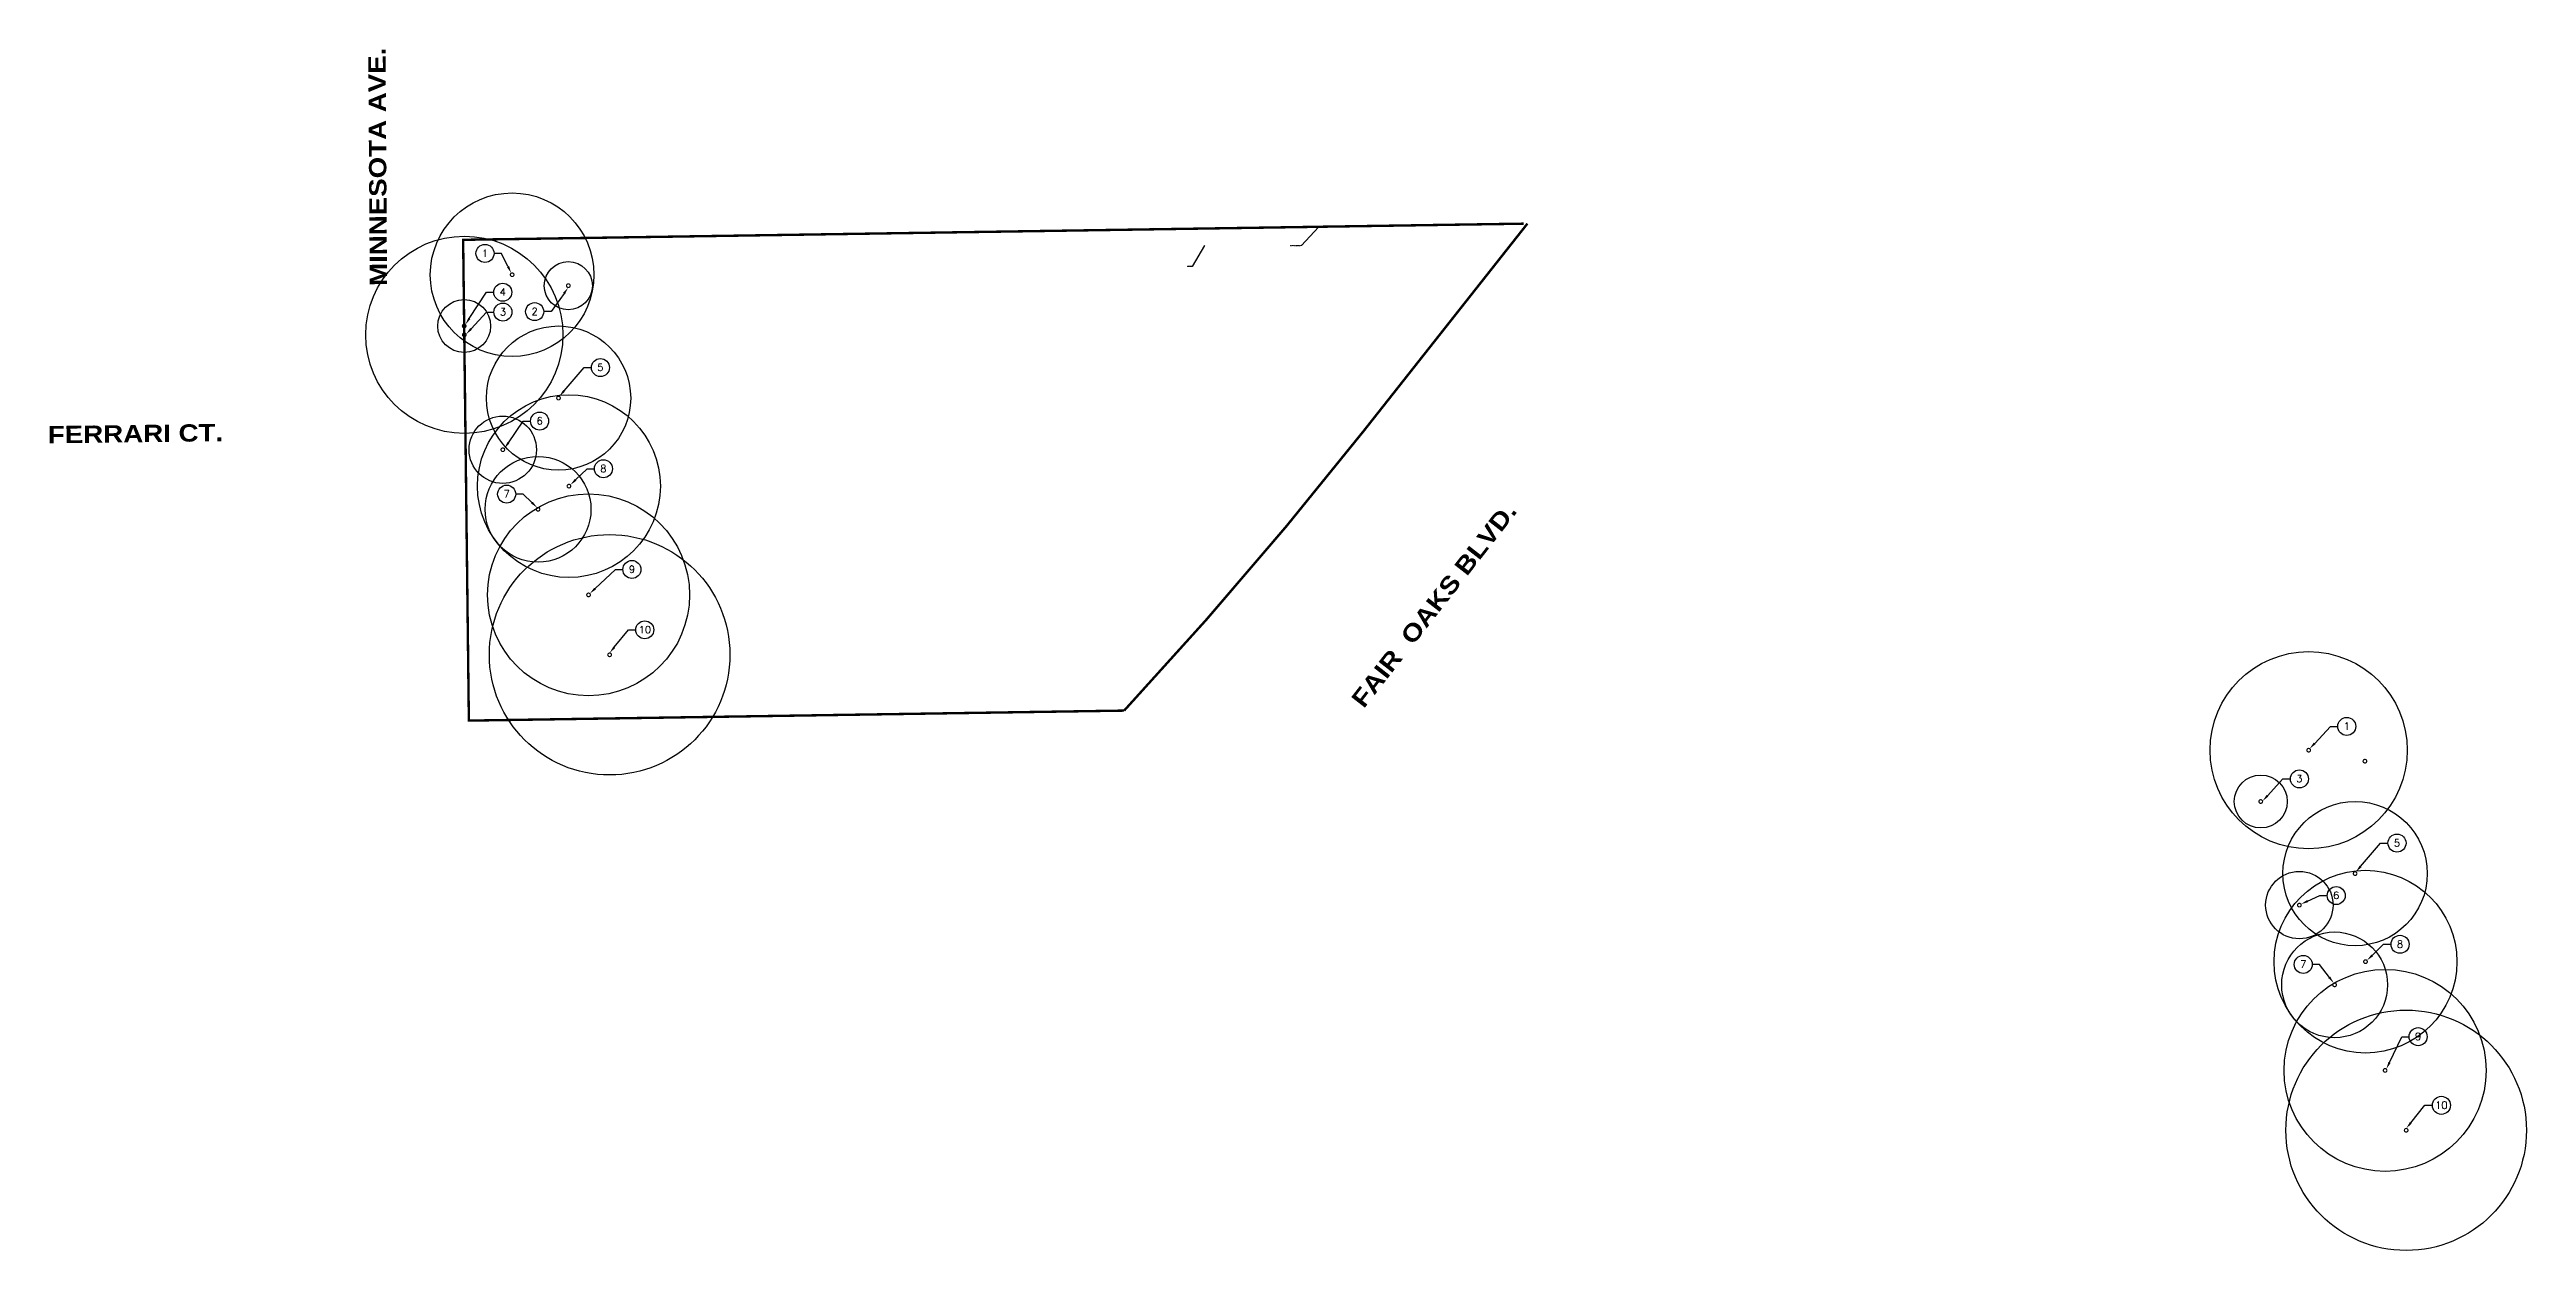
# Model space of a CAD drawing. Header units: feet. Extents: x 6766511 to 6767026, y 1994842 to 1995092.
import ezdxf
from ezdxf import colors
from ezdxf.entities.mleader import LeaderData, LeaderLine
from ezdxf.enums import TextEntityAlignment as Align
from ezdxf.math import Vec2, Vec3

# ---------------------------------------------------------------- set-up
doc = ezdxf.new("R2010")
doc.units = ezdxf.units.FT
doc.header["$MEASUREMENT"] = 0
doc.linetypes.add('PHANTOM2', pattern=[1.25, 0.625, -0.125, 0.125, -0.125, 0.125, -0.125])
for name, color, linetype in [('Labels', 13, 'Continuous'), ('PL', 6, 'Continuous'), ('TEXT 2', 2, 'Continuous'), ('TREE_LINE', 3, 'Continuous'), ('X-LABELS', 251, 'Continuous')]:
    doc.layers.add(name, color=color, linetype=linetype)
doc.styles.add('Annotative', font='romans.shx', dxfattribs={"height": 0.1})
doc.styles.add('Arial', font='ariblk.ttf', dxfattribs={"height": 0.06})
doc.styles.get("Standard").update_dxf_attribs({"font": 'romans.shx', "height": 0.1})

# ---------------------------------------------------------------- blocks, each defined once
blk = doc.blocks.new('_TagCircle - Imperial')
at = {"color": 0, "linetype": 'ByBlock', "lineweight": -2, "transparency": 16777216}
blk.add_circle((0, 0), 0.125, dxfattribs=at)
at = {"color": 2, "transparency": 16777216}
blk.add_attdef('TAGNUMBER', text='', height=0.1, dxfattribs=at).set_placement((0, -0.046875), align=Align.CENTER)

msp = doc.modelspace()

# ---------------------------------------------------------------- linework, layer by layer
at = {"linetype": 'Continuous', "const_width": 0.25}
for points, elevation in [([(6766607.81, 1995044.7, 1), (6766607.06, 1995044.7, 1)], 138.18), ([(6766619.49, 1995042.42, 1), (6766618.74, 1995042.42, 1)], 136), ([(6766597.85, 1995034.03, 1), (6766597.1, 1995034.03, 1)], 138.99), ([(6766597.87, 1995032.21, 1), (6766597.12, 1995032.21, 1)], 277.99), ([(6766617.45, 1995019.04, 1), (6766616.7, 1995019.04, 1)], 134.92), ([(6766619.62, 1995000.73, 1), (6766618.87, 1995000.73, 1)], 132.72), ([(6766613.19, 1994995.91, 1), (6766612.44, 1994995.91, 1)], 133.87), ([(6766623.69, 1994978.11, 1), (6766622.94, 1994978.11, 1)], 128.52), ([(6766628.08, 1994965.65, 1), (6766627.33, 1994965.65, 1)], 126.13)]:
    msp.add_lwpolyline(points, format="xyb", close=True, dxfattribs=dict(at, elevation=elevation))
msp.add_lwpolyline([(6766605.87, 1995008.3, 1), (6766605.12, 1995008.3, 1)], format="xyb", close=True, dxfattribs=at)
for centre, radius in [((6766607.43, 1995044.7, 138.18), 17), ((6766597.5, 1995032.21, 277.99), 20.5), ((6766619.11, 1995042.42, 136), 5), ((6766597.47, 1995034.03, 138.99), 5.5), ((6766617.08, 1995019.04, 134.92), 15), ((6766619.24, 1995000.73, 132.72), 19), ((6766605.49, 1995008.3), 7), ((6766612.82, 1994995.91, 133.87), 11), ((6766623.31, 1994978.11, 128.52), 21), ((6766627.7, 1994965.65, 126.13), 25), ((6766980.87, 1994945.8, -2.74), 20.5), ((6766970.91, 1994935.13, -1.93), 5.5), ((6766990.52, 1994920.14, -6.01), 15), ((6766978.93, 1994913.59, -140.92), 7), ((6766992.68, 1994901.82, -8.2), 19), ((6766986.26, 1994897, -7.06), 11), ((6766996.76, 1994879.21, -12.4), 21), ((6767001.14, 1994866.75, -14.79), 25)]:
    msp.add_circle(centre, radius)
at = {"layer": 'PL', "linetype": 'PHANTOM2'}
msp.add_lwpolyline([(6766817.69, 1995055.32, 0.5, 0.5, 0), (6766775.45, 1995054.68, 0.5, 0.5, 0), (6766775.11, 1995054.67, 0.5, 0.5, 0), (6766597.25, 1995051.96, 0.5, 0.5, 0), (6766598.44, 1994951.96, 0.5, 0.5, 0), (6766720.74, 1994953.83, 0.5, 0.5, 0), (6766734.65, 1994954.04, 0.5, 0.5, 0.02003), (6766784.39, 1995012.14, 0.5, 0.5, 0), (6766818.48, 1995055.33, 0, 0, 0)], format="xyseb", dxfattribs=at)
at = {"layer": 'TREE_LINE', "color": 8, "linetype": 'Continuous', "const_width": 0.25}
for points, elevation in [([(6766981.25, 1994945.8, 1), (6766980.5, 1994945.8, 1)], -2.74), ([(6766992.93, 1994943.52, 1), (6766992.18, 1994943.52, 1)], -4.92), ([(6766971.29, 1994935.13, 1), (6766970.54, 1994935.13, 1)], -1.93), ([(6766990.89, 1994920.14, 1), (6766990.14, 1994920.14, 1)], -6.01), ([(6766979.31, 1994913.59, 1), (6766978.56, 1994913.59, 1)], -140.92), ([(6766993.06, 1994901.82, 1), (6766992.31, 1994901.82, 1)], -8.2), ([(6766986.63, 1994897, 1), (6766985.88, 1994897, 1)], -7.06), ([(6766997.13, 1994879.21, 1), (6766996.38, 1994879.21, 1)], -12.4), ([(6767001.52, 1994866.75, 1), (6767000.77, 1994866.75, 1)], -14.79)]:
    msp.add_lwpolyline(points, format="xyb", close=True, dxfattribs=dict(at, elevation=elevation))

# ---------------------------------------------------------------- texts
at = {"layer": 'TEXT 2', "color": 2, "linetype": 'Continuous', "style": 'Arial'}
for s, rotation, oblique, p in [('MINNESOTA AVE.', 90.3723, 360, (6766579.48, 1995067.14)), ('FERRARI CT.', 0.72, 360, (6766529.14, 1995011.65, -137)), ('FAIR  OAKS BLVD.', 52.0928, 0, (6766799.06, 1994976.02))]:
    msp.add_text(s, height=3.6, rotation=rotation, dxfattribs=dict(at, oblique=oblique)).set_placement(p, align=Align.MIDDLE_CENTER)

# ---------------------------------------------------------------- leaders
at = {"layer": 'Labels', "color": 13, "linetype": 'Continuous', "lineweight": 0}
ml = msp.add_multileader_block('Standard', dxfattribs=at)
ml.set_content('_TagCircle - Imperial', color=13, scale=15)
ml.set_attribute('TAGNUMBER', '1', width=0)
ml.set_leader_properties(color=41, linetype='ByLayer', lineweight=-1)
ml.build(insert=Vec2(0, 0))
ml.multileader.update_dxf_attribs({"dogleg_length": 0.102, "arrow_head_size": 1.53, "scale": 15})
ctx = ml.context
ctx.base_point, ctx.scale, ctx.char_height, ctx.arrow_head_size, ctx.landing_gap_size, ctx.plane_origin = Vec3(6766599.92, 1995049.12, 138.18), 15, 1.5, 1.53, 1.35, Vec3(6766612.91, 1995047.47, 138.18)
notes = []
notes.append((ctx, [(0, (1, 1, 0), (6766605.2, 1995049.12, 138.18), (-1, 0), 1.53, [(0, [(6766607.26, 1995045.03, 138.18)], 0, [])])]))
ctx.block.insert = Vec3(6766601.79, 1995049.12, 138.18)
ml = msp.add_multileader_block('Standard', dxfattribs=at)
ml.set_content('_TagCircle - Imperial', color=13, scale=15)
ml.set_attribute('TAGNUMBER', '4', width=0)
ml.set_leader_properties(color=41, linetype='ByLayer', lineweight=-1)
ml.build(insert=Vec2(0, 0))
ml.multileader.update_dxf_attribs({"dogleg_length": 0.102, "arrow_head_size": 1.53, "scale": 15})
ctx = ml.context
ctx.base_point, ctx.scale, ctx.char_height, ctx.arrow_head_size, ctx.landing_gap_size, ctx.plane_origin = Vec3(6766603.62, 1995041.05, 138.99), 15, 1.5, 1.53, 1.35, Vec3(6766602.95, 1995036.79, 138.99)
notes.append((ctx, [(1, (1, 1, 0), (6766602.09, 1995041.05, 138.99), (1, 0), 1.53, [(0, [(6766597.7, 1995034.32, 138.99)], 0, [])])]))
ctx.block.insert = Vec3(6766605.49, 1995041.05, 138.99)
ml = msp.add_multileader_block('Standard', dxfattribs=at)
ml.set_content('_TagCircle - Imperial', color=13, scale=15)
ml.set_attribute('TAGNUMBER', '2', width=0)
ml.set_leader_properties(color=41, linetype='ByLayer', lineweight=-1)
ml.build(insert=Vec2(0, 0))
ml.multileader.update_dxf_attribs({"dogleg_length": 0.102, "arrow_head_size": 1.53, "scale": 15})
ctx = ml.context
ctx.base_point, ctx.scale, ctx.char_height, ctx.arrow_head_size, ctx.landing_gap_size, ctx.plane_origin = Vec3(6766610.24, 1995037.02, 136), 15, 1.5, 1.53, 1.35, Vec3(6766624.67, 1995045.42, 136)
notes.append((ctx, [(0, (1, 1, 0), (6766615.52, 1995037.02, 136), (-1, 0), 1.53, [(0, [(6766619.11, 1995042.05, 136)], 0, [])])]))
ctx.block.insert = Vec3(6766612.12, 1995037.02, 136)
ml = msp.add_multileader_block('Standard', dxfattribs=at)
ml.set_content('_TagCircle - Imperial', color=13, scale=15)
ml.set_attribute('TAGNUMBER', '3', width=0)
ml.set_leader_properties(color=41, linetype='ByLayer', lineweight=-1)
ml.build(insert=Vec2(0, 0))
ml.multileader.update_dxf_attribs({"dogleg_length": 0.102, "arrow_head_size": 1.53, "scale": 15})
ctx = ml.context
ctx.base_point, ctx.scale, ctx.char_height, ctx.arrow_head_size, ctx.landing_gap_size, ctx.plane_origin = Vec3(6766603.65, 1995036.92, 277.99), 15, 1.5, 1.53, 1.35, Vec3(6766602.97, 1995034.98, 277.99)
notes.append((ctx, [(1, (1, 1, 0), (6766602.12, 1995036.92, 277.99), (1, 0), 1.53, [(0, [(6766597.86, 1995032.31, 277.99)], 0, [])])]))
ctx.block.insert = Vec3(6766605.52, 1995036.92, 277.99)
ml = msp.add_multileader_block('Standard', dxfattribs=at)
ml.set_content('_TagCircle - Imperial', color=13, scale=15)
ml.set_attribute('TAGNUMBER', '5', width=0)
ml.set_leader_properties(color=41, linetype='ByLayer', lineweight=-1)
ml.build(insert=Vec2(0, 0))
ml.multileader.update_dxf_attribs({"dogleg_length": 0.102, "arrow_head_size": 1.53, "scale": 15})
ctx = ml.context
ctx.base_point, ctx.scale, ctx.char_height, ctx.arrow_head_size, ctx.landing_gap_size, ctx.plane_origin = Vec3(6766623.92, 1995025.38, 135.7), 15, 1.5, 1.53, 1.35, Vec3(6766622.56, 1995021.8, 135.7)
notes.append((ctx, [(1, (1, 1, 0), (6766622.39, 1995025.38, 135.7), (1, 0), 1.53, [(0, [(6766617.23, 1995019.38, 135.7)], 0, [])])]))
ctx.block.insert = Vec3(6766625.79, 1995025.38, 135.7)
ml = msp.add_multileader_block('Standard', dxfattribs=at)
ml.set_content('_TagCircle - Imperial', color=13, scale=15)
ml.set_attribute('TAGNUMBER', '6', width=0)
ml.set_leader_properties(color=41, linetype='ByLayer', lineweight=-1)
ml.build(insert=Vec2(0, 0))
ml.multileader.update_dxf_attribs({"dogleg_length": 0.102, "arrow_head_size": 1.53, "scale": 15})
ctx = ml.context
ctx.base_point, ctx.scale, ctx.char_height, ctx.arrow_head_size, ctx.landing_gap_size, ctx.plane_origin = Vec3(6766611.27, 1995014.26), 15, 1.5, 1.53, 1.35, Vec3(6766610.97, 1995011.07)
notes.append((ctx, [(1, (1, 1, 0), (6766609.74, 1995014.26), (1, 0), 1.53, [(0, [(6766605.81, 1995008.5)], 0, [])])]))
ctx.block.insert = Vec3(6766613.15, 1995014.26)
ml = msp.add_multileader_block('Standard', dxfattribs=at)
ml.set_content('_TagCircle - Imperial', color=13, scale=15)
ml.set_attribute('TAGNUMBER', '8', width=0)
ml.set_leader_properties(color=41, linetype='ByLayer', lineweight=-1)
ml.build(insert=Vec2(0, 0))
ml.multileader.update_dxf_attribs({"dogleg_length": 0.102, "arrow_head_size": 1.53, "scale": 15})
ctx = ml.context
ctx.base_point, ctx.scale, ctx.char_height, ctx.arrow_head_size, ctx.landing_gap_size, ctx.plane_origin = Vec3(6766624.54, 1995004.34, 132.72), 15, 1.5, 1.53, 1.35, Vec3(6766625, 1995003.73, 132.72)
notes.append((ctx, [(1, (1, 1, 0), (6766623.01, 1995004.34, 132.72), (1, 0), 1.53, [(0, [(6766619.53, 1995000.97, 132.72)], 0, [])])]))
ctx.block.insert = Vec3(6766626.41, 1995004.34, 132.72)
ml = msp.add_multileader_block('Standard', dxfattribs=at)
ml.set_content('_TagCircle - Imperial', color=13, scale=15)
ml.set_attribute('TAGNUMBER', '7', width=0)
ml.set_leader_properties(color=41, linetype='ByLayer', lineweight=-1)
ml.build(insert=Vec2(0, 0))
ml.multileader.update_dxf_attribs({"dogleg_length": 0.102, "arrow_head_size": 1.53, "scale": 15})
ctx = ml.context
ctx.base_point, ctx.scale, ctx.char_height, ctx.arrow_head_size, ctx.landing_gap_size, ctx.plane_origin = Vec3(6766604.42, 1994999.06, 133.87), 15, 1.5, 1.53, 1.35, Vec3(6766618.29, 1994998.67, 133.87)
notes.append((ctx, [(0, (1, 1, 0), (6766609.7, 1994999.06, 133.87), (-1, 0), 1.53, [(0, [(6766612.65, 1994996.24, 133.87)], 0, [])])]))
ctx.block.insert = Vec3(6766606.3, 1994999.06, 133.87)
ml = msp.add_multileader_block('Standard', dxfattribs=at)
ml.set_content('_TagCircle - Imperial', color=13, scale=15)
ml.set_attribute('TAGNUMBER', '9', width=0)
ml.set_leader_properties(color=41, linetype='ByLayer', lineweight=-1)
ml.build(insert=Vec2(0, 0))
ml.multileader.update_dxf_attribs({"dogleg_length": 0.102, "arrow_head_size": 1.53, "scale": 15})
ctx = ml.context
ctx.base_point, ctx.scale, ctx.char_height, ctx.arrow_head_size, ctx.landing_gap_size, ctx.plane_origin = Vec3(6766630.46, 1994983.39, 128.52), 15, 1.5, 1.53, 1.35, Vec3(6766628.79, 1994980.87, 128.52)
notes.append((ctx, [(1, (1, 1, 0), (6766628.93, 1994983.39, 128.52), (1, 0), 1.53, [(0, [(6766623.57, 1994978.38, 128.52)], 0, [])])]))
ctx.block.insert = Vec3(6766632.34, 1994983.39, 128.52)
ml = msp.add_multileader_block('Standard', dxfattribs=at)
ml.set_content('_TagCircle - Imperial', color=13, scale=15)
ml.set_attribute('TAGNUMBER', '10', width=0)
ml.set_leader_properties(color=41, linetype='ByLayer', lineweight=-1)
ml.build(insert=Vec2(0, 0))
ml.multileader.update_dxf_attribs({"dogleg_length": 0.102, "arrow_head_size": 1.53, "scale": 15})
ctx = ml.context
ctx.base_point, ctx.scale, ctx.char_height, ctx.arrow_head_size, ctx.landing_gap_size, ctx.plane_origin = Vec3(6766633.14, 1994970.84, 126.06), 15, 1.5, 1.53, 1.35, Vec3(6766633.12, 1994968.42, 126.06)
notes.append((ctx, [(1, (1, 1, 0), (6766631.61, 1994970.84, 126.06), (1, 0), 1.53, [(0, [(6766627.7, 1994966.03, 126.06)], 0, [])])]))
ctx.block.insert = Vec3(6766635.01, 1994970.84, 126.06)
ml = msp.add_multileader_block('Standard', dxfattribs=at)
ml.set_content('_TagCircle - Imperial', color=13, scale=15)
ml.set_attribute('TAGNUMBER', '1', width=0)
ml.set_leader_properties(color=41, linetype='ByLayer', lineweight=-1)
ml.build(insert=Vec2(0, 0))
ml.multileader.update_dxf_attribs({"dogleg_length": 0.102, "arrow_head_size": 1.53, "scale": 15})
ctx = ml.context
ctx.base_point, ctx.scale, ctx.char_height, ctx.arrow_head_size, ctx.landing_gap_size, ctx.plane_origin = Vec3(6766986.91, 1994950.75, -2.74), 15, 1.5, 1.53, 1.35, Vec3(6766986.35, 1994948.56, -2.74)
notes.append((ctx, [(1, (1, 1, 0), (6766985.38, 1994950.75, -2.74), (1, 0), 1.53, [(0, [(6766981.08, 1994946.11, -2.74)], 0, [])])]))
ctx.block.insert = Vec3(6766988.79, 1994950.75, -2.74)
ml = msp.add_multileader_block('Standard', dxfattribs=at)
ml.set_content('_TagCircle - Imperial', color=13, scale=15)
ml.set_attribute('TAGNUMBER', '3', width=0)
ml.set_leader_properties(color=41, linetype='ByLayer', lineweight=-1)
ml.build(insert=Vec2(0, 0))
ml.multileader.update_dxf_attribs({"dogleg_length": 0.102, "arrow_head_size": 1.53, "scale": 15})
ctx = ml.context
ctx.base_point, ctx.scale, ctx.char_height, ctx.arrow_head_size, ctx.landing_gap_size, ctx.plane_origin = Vec3(6766977.06, 1994939.83, -1.93), 15, 1.5, 1.53, 1.35, Vec3(6766976.39, 1994937.89, -1.93)
notes.append((ctx, [(1, (1, 1, 0), (6766975.53, 1994939.83, -1.93), (1, 0), 1.53, [(0, [(6766971.28, 1994935.22, -1.93)], 0, [])])]))
ctx.block.insert = Vec3(6766978.94, 1994939.83, -1.93)
ml = msp.add_multileader_block('Standard', dxfattribs=at)
ml.set_content('_TagCircle - Imperial', color=13, scale=15)
ml.set_attribute('TAGNUMBER', '5', width=0)
ml.set_leader_properties(color=41, linetype='ByLayer', lineweight=-1)
ml.build(insert=Vec2(0, 0))
ml.multileader.update_dxf_attribs({"dogleg_length": 0.102, "arrow_head_size": 1.53, "scale": 15})
ctx = ml.context
ctx.base_point, ctx.scale, ctx.char_height, ctx.arrow_head_size, ctx.landing_gap_size, ctx.plane_origin = Vec3(6766997.36, 1994926.48, -5.23), 15, 1.5, 1.53, 1.35, Vec3(6766996, 1994922.9, -5.23)
notes.append((ctx, [(1, (1, 1, 0), (6766995.83, 1994926.48, -5.23), (1, 0), 1.53, [(0, [(6766990.67, 1994920.48, -5.23)], 0, [])])]))
ctx.block.insert = Vec3(6766999.23, 1994926.48, -5.23)
ml = msp.add_multileader_block('Standard', dxfattribs=at)
ml.set_content('_TagCircle - Imperial', color=13, scale=15)
ml.set_attribute('TAGNUMBER', '6', width=0)
ml.set_leader_properties(color=41, linetype='ByLayer', lineweight=-1)
ml.build(insert=Vec2(0, 0))
ml.multileader.update_dxf_attribs({"dogleg_length": 0.102, "arrow_head_size": 1.53, "scale": 15})
ctx = ml.context
ctx.base_point, ctx.scale, ctx.char_height, ctx.arrow_head_size, ctx.landing_gap_size, ctx.plane_origin = Vec3(6766984.72, 1994915.58, -140.92), 15, 1.5, 1.53, 1.35, Vec3(6766984.41, 1994916.35, -140.92)
notes.append((ctx, [(1, (1, 1, 0), (6766983.19, 1994915.58, -140.92), (1, 0), 1.53, [(0, [(6766979.26, 1994913.78, -140.92)], 0, [])])]))
ctx.block.insert = Vec3(6766986.59, 1994915.58, -140.92)
ml = msp.add_multileader_block('Standard', dxfattribs=at)
ml.set_content('_TagCircle - Imperial', color=13, scale=15)
ml.set_attribute('TAGNUMBER', '8', width=0)
ml.set_leader_properties(color=41, linetype='ByLayer', lineweight=-1)
ml.build(insert=Vec2(0, 0))
ml.multileader.update_dxf_attribs({"dogleg_length": 0.102, "arrow_head_size": 1.53, "scale": 15})
ctx = ml.context
ctx.base_point, ctx.scale, ctx.char_height, ctx.arrow_head_size, ctx.landing_gap_size, ctx.plane_origin = Vec3(6766997.98, 1994905.43, -8.2), 15, 1.5, 1.53, 1.35, Vec3(6766998.45, 1994904.83, -8.2)
notes.append((ctx, [(1, (1, 1, 0), (6766996.45, 1994905.43, -8.2), (1, 0), 1.53, [(0, [(6766992.97, 1994902.06, -8.2)], 0, [])])]))
ctx.block.insert = Vec3(6766999.86, 1994905.43, -8.2)
ml = msp.add_multileader_block('Standard', dxfattribs=at)
ml.set_content('_TagCircle - Imperial', color=13, scale=15)
ml.set_attribute('TAGNUMBER', '7', width=0)
ml.set_leader_properties(color=41, linetype='ByLayer', lineweight=-1)
ml.build(insert=Vec2(0, 0))
ml.multileader.update_dxf_attribs({"dogleg_length": 0.102, "arrow_head_size": 1.53, "scale": 15})
ctx = ml.context
ctx.base_point, ctx.scale, ctx.char_height, ctx.arrow_head_size, ctx.landing_gap_size, ctx.plane_origin = Vec3(6766977.86, 1994901.24, -7.06), 15, 1.5, 1.53, 1.35, Vec3(6766991.73, 1994899.76, -7.06)
notes.append((ctx, [(0, (1, 1, 0), (6766983.14, 1994901.24, -7.06), (-1, 0), 1.53, [(0, [(6766986.09, 1994897.34, -7.06)], 0, [])])]))
ctx.block.insert = Vec3(6766979.74, 1994901.24, -7.06)
ml = msp.add_multileader_block('Standard', dxfattribs=at)
ml.set_content('_TagCircle - Imperial', color=13, scale=15)
ml.set_attribute('TAGNUMBER', '9', width=0)
ml.set_leader_properties(color=41, linetype='ByLayer', lineweight=-1)
ml.build(insert=Vec2(0, 0))
ml.multileader.update_dxf_attribs({"dogleg_length": 0.102, "arrow_head_size": 1.53, "scale": 15})
ctx = ml.context
ctx.base_point, ctx.scale, ctx.char_height, ctx.arrow_head_size, ctx.landing_gap_size, ctx.plane_origin = Vec3(6767001.75, 1994886.22, -12.4), 15, 1.5, 1.53, 1.35, Vec3(6767002.23, 1994881.97, -12.4)
notes.append((ctx, [(1, (1, 1, 0), (6767000.22, 1994886.22, -12.4), (1, 0), 1.53, [(0, [(6766997.02, 1994879.48, -12.4)], 0, [])])]))
ctx.block.insert = Vec3(6767003.63, 1994886.22, -12.4)
ml = msp.add_multileader_block('Standard', dxfattribs=at)
ml.set_content('_TagCircle - Imperial', color=13, scale=15)
ml.set_attribute('TAGNUMBER', '10', width=0)
ml.set_leader_properties(color=41, linetype='ByLayer', lineweight=-1)
ml.build(insert=Vec2(0, 0))
ml.multileader.update_dxf_attribs({"dogleg_length": 0.102, "arrow_head_size": 1.53, "scale": 15})
ctx = ml.context
ctx.base_point, ctx.scale, ctx.char_height, ctx.arrow_head_size, ctx.landing_gap_size, ctx.plane_origin = Vec3(6767006.58, 1994871.94, -14.86), 15, 1.5, 1.53, 1.35, Vec3(6767006.56, 1994869.52, -14.86)
notes.append((ctx, [(1, (1, 1, 0), (6767005.05, 1994871.94, -14.86), (1, 0), 1.53, [(0, [(6767001.14, 1994867.12, -14.86)], 0, [])])]))
ctx.block.insert = Vec3(6767008.46, 1994871.94, -14.86)
at = {"layer": 'X-LABELS', "color": 2}
ml = msp.add_multileader_mtext('Standard', dxfattribs=at)
ml.set_content('DEAD TREE IN NEIGHBORS LOT', color=2, style='Annotative')
ml.set_leader_properties(color=41, linetype='ByLayer', lineweight=-1)
ml.build(insert=Vec2(0, 0))
ml.multileader.update_dxf_attribs({"dogleg_length": 0.102, "arrow_head_size": 0.102})
ctx = ml.context
ctx.base_point, ctx.char_height, ctx.arrow_head_size, ctx.landing_gap_size, ctx.plane_origin = Vec3(6766768.81, 1995050.75), 0.102, 0.102, 0.102, Vec3(6766773.68, 1995054.44)
ctx.text_align_type = 2
notes.append((ctx, [(1, (1, 1, 0), (6766771.52, 1995050.75), (-1, 0), 0.102, [(0, [(6766775.11, 1995054.67)], 0, [])])]))
ctx.mtext.insert, ctx.mtext.width, ctx.mtext.alignment, ctx.mtext.flow_direction = Vec3(6766771.32, 1995050.8), 19.5231, 3, 5
ml = msp.add_multileader_mtext('Standard', dxfattribs=at)
ml.set_content('DEAD TREE', color=2, style='Annotative')
ml.set_leader_properties(color=41, linetype='ByLayer', lineweight=-1)
ml.build(insert=Vec2(0, 0))
ml.multileader.update_dxf_attribs({"dogleg_length": 0.102, "arrow_head_size": 0.102})
ctx = ml.context
ctx.base_point, ctx.char_height, ctx.arrow_head_size, ctx.landing_gap_size, ctx.plane_origin = Vec3(6766747.65, 1995046.43, 139.71), 0.102, 0.102, 0.102, Vec3(6766750, 1995050.63, 139.71)
ctx.text_align_type = 2
notes.append((ctx, [(1, (1, 1, 0), (6766748.77, 1995046.43, 139.71), (-1, 0), 0.102, [(0, [(6766751.43, 1995050.86, 139.71)], 0, [])])]))
ctx.mtext.insert, ctx.mtext.alignment, ctx.mtext.flow_direction = Vec3(6766748.57, 1995046.48, 139.71), 3, 5
for ctx, leaders in notes:
    for number, flags, end, landing, length, lines in leaders:
        leader = LeaderData()
        leader.index, (leader.has_last_leader_line, leader.has_dogleg_vector, leader.attachment_direction) = number, flags
        leader.last_leader_point, leader.dogleg_vector, leader.dogleg_length = Vec3(end), Vec3(landing), length
        for number, points, colour, breaks in lines:
            line = LeaderLine()
            line.index, line.vertices, line.color, line.breaks = number, Vec3.list(points), colors.encode_raw_color(colour), breaks
            leader.lines.append(line)
        ctx.leaders.append(leader)

doc.saveas('drawing.dxf')
